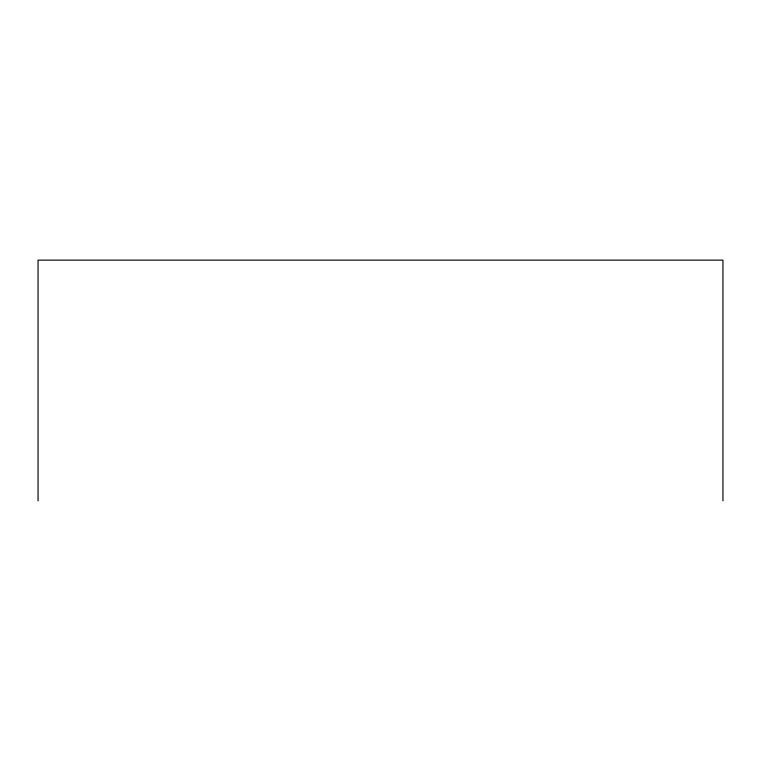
<?xml version="1.0" encoding="UTF-8"?>
<svg xmlns="http://www.w3.org/2000/svg" width="761" height="761" viewBox="0 0 761 761"><rect width="100%" height="100%" fill="white"/><g stroke="black" fill="none" stroke-linecap="round" stroke-linejoin="round"><path stroke-width="1.14" d="M722.95 500.862L722.95 260.138L38.05 260.138L38.05 500.862"/></g></svg>
